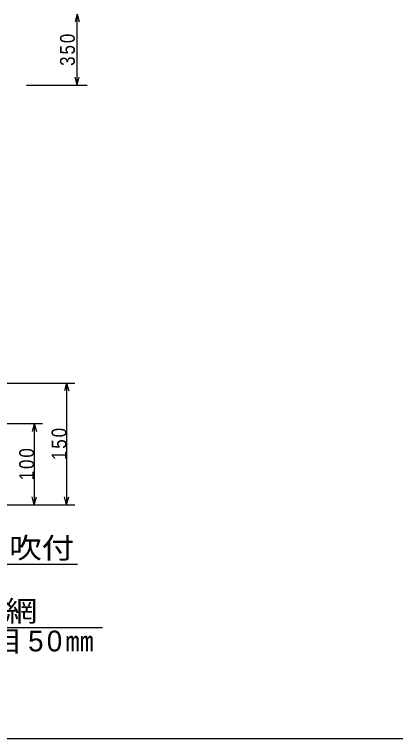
# Model space of a CAD drawing. Units: millimetres at full size, sheet at 1:20, with parts at other scales. Extents: x -7610 to 7610, y -5340 to 5340.
# Drawn here: x 206 to 2087, y -5340 to -1768 of the extents above; entities that cross this region are included whole.
import ezdxf
from ezdxf.enums import TextEntityAlignment as Align

# ---------------------------------------------------------------- set-up
doc = ezdxf.new("R2010")
doc.units = ezdxf.units.MM
doc.header["$LTSCALE"] = 20
for name, color, linetype in [('0-6_寸法', 7, 'Continuous'), ('2-7_寸法', 7, 'Continuous'), ('2-8_名称', 7, 'Continuous'), ('3-0', 2, 'Continuous')]:
    doc.layers.add(name, color=color, linetype=linetype)
doc.styles.add('HGPｺﾞｼｯｸE', font='')
doc.styles.get('HGPｺﾞｼｯｸE').set_extended_font_data('HGPｺﾞｼｯｸE')

msp = doc.modelspace()

# ---------------------------------------------------------------- linework, layer by layer
at = {"layer": '0-6_寸法'}
for p, q in [((515, -1766.37), (504.65, -1805.01)), ((515, -2116.37), (515, -1766.37)), ((515, -1766.37), (525.35, -1805.01)), ((515, -2116.37), (504.65, -2077.74)), ((515, -2116.37), (525.35, -2077.74)), ((265, -2116.37), (565, -2116.37))]:
    msp.add_line(p, q, dxfattribs=at)
at = {"layer": '2-7_寸法'}
for p, q in [((-1007.07, -3586.34), (503.42, -3586.34)), ((463.42, -3586.34), (453.07, -3624.98)), ((463.42, -3586.34), (473.77, -3624.98)), ((463.42, -3586.34), (463.42, -4186.34)), ((-654.98, -3786.34), (343.42, -3786.34)), ((303.42, -3786.34), (293.07, -3824.98)), ((303.42, -3786.34), (313.77, -3824.98)), ((303.42, -3786.34), (303.42, -4186.34)), ((303.42, -4186.34), (293.07, -4147.7)), ((303.42, -4186.34), (313.77, -4147.7)), ((463.42, -4186.34), (453.07, -4147.7)), ((463.42, -4186.34), (473.77, -4147.7)), ((63.42, -4186.34), (503.42, -4186.34))]:
    msp.add_line(p, q, dxfattribs=at)
at = {"layer": '2-8_名称'}
for p, q in [((517.4, -4481.86), (-182.6, -4481.86)), ((640.34, -4793.22), (-669.66, -4793.22))]:
    msp.add_line(p, q, dxfattribs=at)
at = {"layer": '3-0', "color": 1}
msp.add_lwpolyline([(-7610, 5340), (-7610, -5340), (7610, -5340), (7610, 5340)], dxfattribs=at)

# ---------------------------------------------------------------- texts
at = {"layer": '0-6_寸法', "color": 3, "insert": (505, -2021.37), "char_height": 73.31, "attachment_point": 7, "rotation": 90, "style": 'HGPｺﾞｼｯｸE'}
msp.add_mtext('\\T1.21;\\W0.85;350', dxfattribs=at)
at = {"layer": '2-7_寸法', "color": 3, "char_height": 73.31, "attachment_point": 7, "rotation": 90, "style": 'HGPｺﾞｼｯｸE'}
for s, insert in [('\\T1.21;\\W0.85;150', (463.42, -3966.34)), ('\\T1.21;\\W0.85;100', (303.42, -4066.34))]:
    msp.add_mtext(s, dxfattribs=dict(at, insert=insert))
at = {"layer": '2-8_名称', "color": 2, "style": 'HGPｺﾞｼｯｸE', "width": 1.15}
for s, p in [('枠内吹付', (-142.6, -4481.86)), ('菱形金網', (-324.66, -4793.22))]:
    msp.add_text(s, height=102.6, dxfattribs=at).set_placement(p, align=Align.BOTTOM_LEFT)
at = {"layer": '2-8_名称', "color": 2, "insert": (-619.66, -4941.22), "char_height": 102.6, "attachment_point": 7, "style": 'HGPｺﾞｼｯｸE'}
msp.add_mtext('\\T1.21;φ2.0㎜\\~網目50㎜', dxfattribs=at)

doc.saveas('drawing.dxf')
